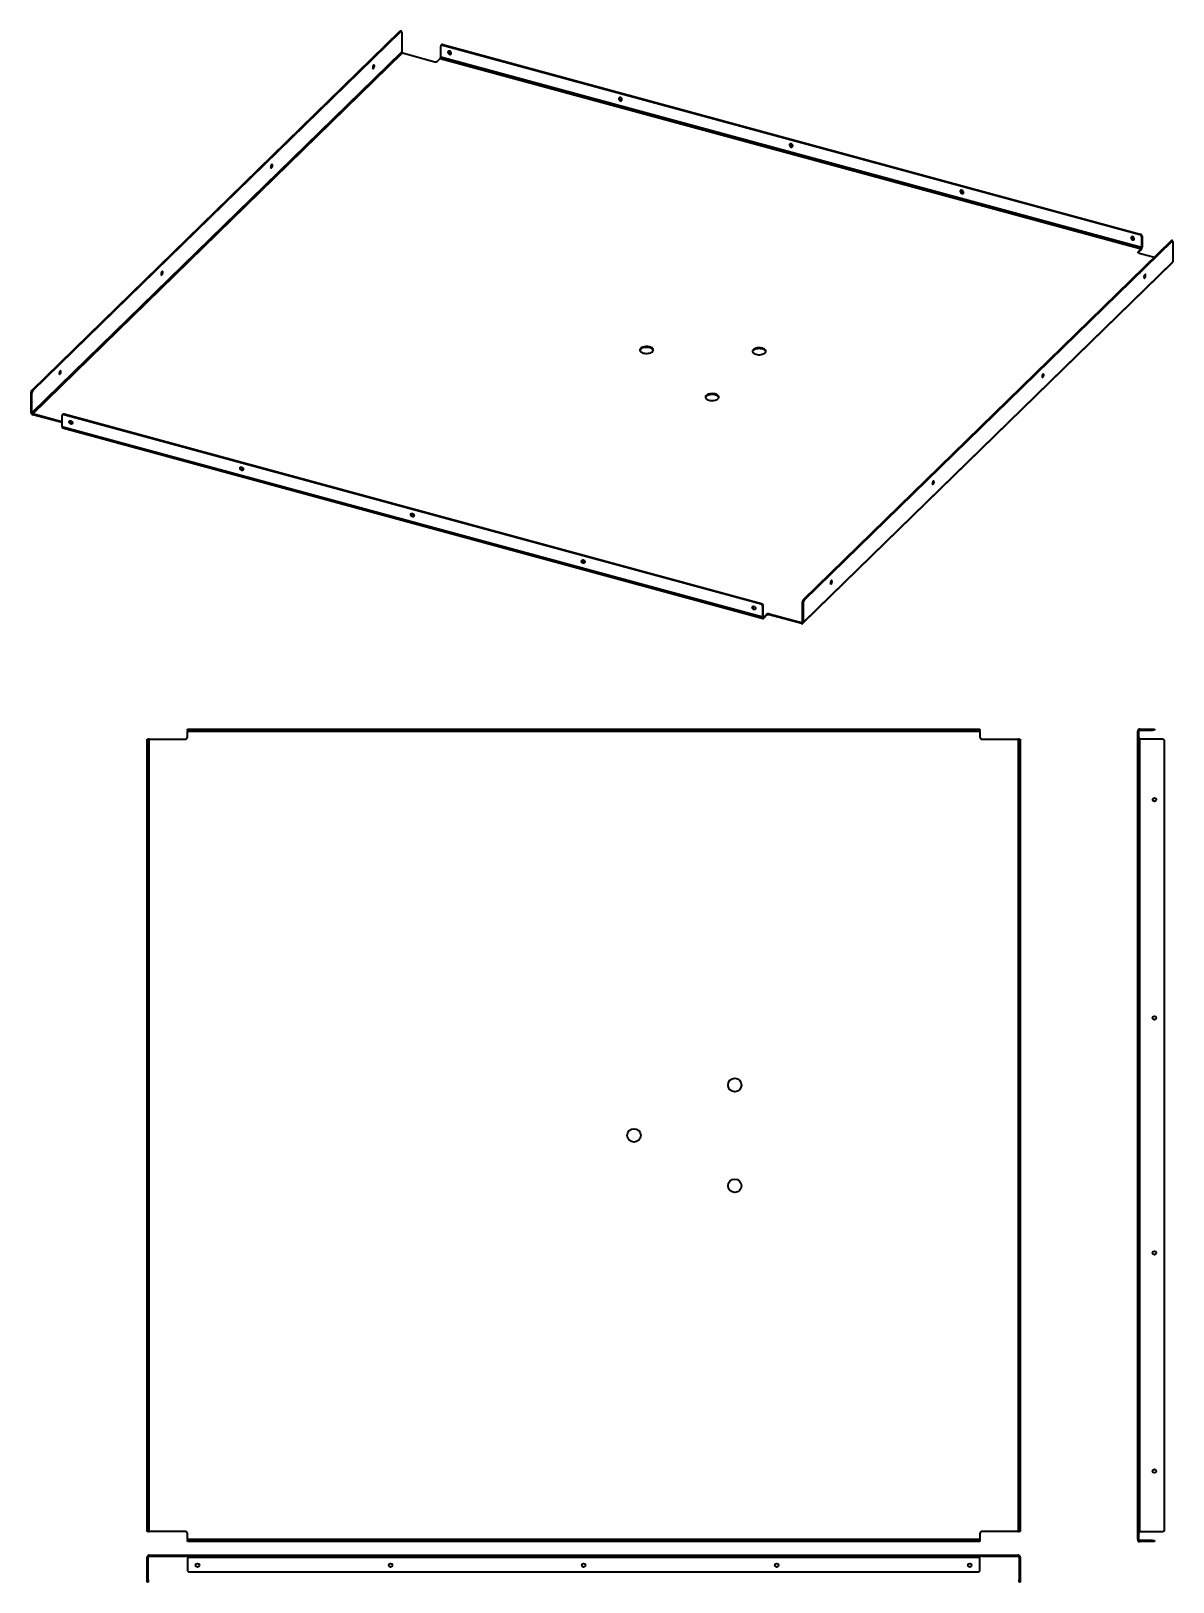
# Model space of a CAD drawing. Header units: millimetres. Extents: x -2495 to 898, y 82 to 2397.
# Drawn here: x -802 to 898, y 87 to 2397 of the extents above; entities that cross this region are included whole.
import ezdxf

# ---------------------------------------------------------------- set-up
doc = ezdxf.new("R2010")
doc.units = ezdxf.units.MM

msp = doc.modelspace()

# ---------------------------------------------------------------- linework, layer by layer
at = {"color": 7, "linetype": 'Continuous', "lineweight": 35}
for p, q in [((-800.9, 1861.7), (-253, 2396.5)), ((-799.6, 1861.4), (-251.7, 2396.1)), ((-251.7, 2396.1), (-253, 2396.5)), ((-250.9, 2396.5), (-252.2, 2396.8)), ((-250.3, 2394.9), (-250.3, 2365.8)), ((-250.3, 2365.8), (-801, 1828.3)), ((-799.6, 1826.7), (-248.9, 2364.2)), ((-248.9, 2364.2), (-201.2, 2351.2)), ((-197.1, 2351.8), (-192.9, 2355.9)), ((-192.9, 2355.9), (850.7, 2072.3)), ((-192.2, 2357.9), (-192.2, 2374.2)), ((851.4, 2074.3), (-192.2, 2357.9)), ((-191, 2376.3), (-191.7, 2375.6)), ((-188.9, 2376.7), (-189.6, 2376)), ((-189.6, 2376), (848.7, 2093.8)), ((-188.9, 2376.7), (849.4, 2094.5)), ((-292.3, 2345.3), (-292.4, 2345.9)), ((-444, 2197.2), (-444, 2197.9)), ((895.4, 2084.4), (347.5, 1549.6)), ((896.8, 2084), (348.9, 1549.3)), ((848.7, 2093.8), (849.4, 2094.5)), ((852.1, 2091.2), (851.4, 2090.5)), ((851.4, 2090.5), (851.4, 2074.3)), ((852.1, 2091.2), (852.1, 2074.9)), ((896.8, 2084), (895.4, 2084.4)), ((897.5, 2084.4), (896.2, 2084.7)), ((898.2, 2053.7), (898.2, 2082.8)), ((846.5, 2066.9), (846.4, 2066.8)), ((850.7, 2072.3), (846.5, 2068.2)), ((850.7, 2071), (846.5, 2066.9)), ((846.5, 2068.2), (846.5, 2066.9)), ((847.7, 2066.1), (870.4, 2059.9)), ((850.7, 2072.3), (850.7, 2071)), ((851.4, 2074.3), (852.1, 2074.9)), ((-607.3, 2037.8), (-607.4, 2038.4)), ((346.9, 1514.8), (897.6, 2052.3)), ((898.2, 2053.7), (347.5, 1516.2)), ((-759, 1889.8), (-759.1, 1890.4)), ((-801, 1857.4), (-802.3, 1857.8)), ((-802.3, 1828.7), (-802.3, 1857.8)), ((-801, 1828.3), (-801, 1857.4)), ((-800.9, 1861.7), (-799.6, 1861.4)), ((-801, 1828.3), (-802.3, 1828.7)), ((-756.2, 1814.9), (-799.6, 1826.7)), ((-799.6, 1826.7), (-799.6, 1825.4)), ((-756.2, 1813.6), (-799.6, 1825.4)), ((-755, 1825.8), (-755.7, 1825.1)), ((-752.9, 1826.2), (-753.6, 1825.5)), ((284.7, 1543.4), (-753.6, 1825.5)), ((285.4, 1544), (-752.9, 1826.2)), ((-756.2, 1823.7), (-756.2, 1807.4)), ((287.4, 1523.8), (-756.2, 1807.4)), ((-755.6, 1805.9), (288, 1522.2)), ((347.5, 1549.6), (348.9, 1549.3)), ((284.7, 1543.4), (285.4, 1544)), ((288.1, 1540.7), (287.4, 1540.1)), ((287.4, 1523.8), (287.4, 1540.1)), ((288.1, 1524.5), (287.4, 1523.8)), ((288.1, 1524.5), (288.1, 1540.7)), ((293, 1528), (288.8, 1523.9)), ((293, 1526.7), (288.8, 1522.6)), ((293, 1526.7), (293, 1528)), ((344.8, 1515.6), (297, 1528.6)), ((297, 1528.6), (297, 1527.3)), ((344.8, 1514.3), (297, 1527.3)), ((347.5, 1545.3), (346.1, 1545.7)), ((346.1, 1545.7), (346.1, 1516.5)), ((347.5, 1545.3), (347.5, 1516.2)), ((288.8, 1523.9), (288.1, 1524)), ((288.8, 1523.9), (288.8, 1522.6)), ((346.1, 1516.9), (344.8, 1515.6)), ((344.8, 1515.6), (344.8, 1514.3)), ((346.1, 1516.5), (347.5, 1516.2)), ((-629.4, 1342.2), (-627.9, 1342.2)), ((-629.4, 1339.2), (-629.4, 1342.2)), ((-627.9, 1342.2), (-627.9, 1339.2)), ((-626.4, 1342.2), (-627.9, 1342.2)), ((-626.4, 162.2), (-626.4, 1342.2)), ((-626.4, 1342.2), (-572.4, 1342.2)), ((-569.4, 1355.7), (-569.4, 1357.2)), ((-569.4, 1357.2), (-566.4, 1357.2)), ((-566.4, 1355.7), (-569.4, 1355.7)), ((-569.4, 1355.7), (-569.4, 1354.2)), ((-569.4, 1354.2), (610.6, 1354.2)), ((-569.4, 1345.2), (-569.4, 1354.2)), ((-566.4, 1357.2), (-566.4, 1355.7)), ((-566.4, 1357.2), (607.6, 1357.2)), ((-566.4, 1355.7), (607.6, 1355.7)), ((607.6, 1355.7), (607.6, 1357.2)), ((607.6, 1357.2), (610.6, 1357.2)), ((610.6, 1355.7), (607.6, 1355.7)), ((610.6, 1357.2), (610.6, 1355.7)), ((610.6, 1354.2), (610.6, 1355.7)), ((610.6, 1354.2), (610.6, 1345.2)), ((613.6, 1342.2), (667.6, 1342.2)), ((669.1, 1342.2), (667.6, 1342.2)), ((667.6, 1342.2), (667.6, 162.2)), ((669.1, 1339.2), (669.1, 1342.2)), ((669.1, 1342.2), (670.6, 1342.2)), ((670.6, 1342.2), (670.6, 1339.2)), ((847.1, 1354.2), (845.6, 1354.2)), ((845.6, 1345.2), (845.6, 1354.2)), ((845.6, 1345.2), (847.1, 1345.2)), ((845.6, 1342.2), (845.6, 1345.2)), ((845.6, 1342.2), (848.6, 1342.2)), ((845.6, 162.2), (845.6, 1342.2)), ((847.1, 1345.2), (847.1, 1354.2)), ((847.1, 1345.2), (847.1, 1342.2)), ((848.6, 1355.7), (848.6, 1357.2)), ((848.6, 1357.2), (867.6, 1357.2)), ((848.6, 1355.7), (867.6, 1355.7)), ((848.6, 162.2), (848.6, 1342.2)), ((882.6, 1342.2), (848.6, 1342.2)), ((867.6, 1355.7), (867.6, 1357.2)), ((867.6, 1357.2), (870.6, 1357.2)), ((870.6, 1355.7), (867.6, 1355.7)), ((870.6, 1357.2), (870.6, 1355.7)), ((-627.9, 1339.2), (-629.4, 1339.2)), ((-629.4, 165.2), (-629.4, 1339.2)), ((-627.9, 165.2), (-627.9, 1339.2)), ((670.6, 1339.2), (669.1, 1339.2)), ((669.1, 1339.2), (669.1, 165.2)), ((670.6, 1339.2), (670.6, 165.2)), ((885.6, 165.2), (885.6, 1339.2)), ((-629.4, 165.2), (-627.9, 165.2)), ((-629.4, 162.2), (-629.4, 165.2)), ((-627.9, 162.2), (-629.4, 162.2)), ((-627.9, 165.2), (-627.9, 162.2)), ((-627.9, 162.2), (-626.4, 162.2)), ((-572.4, 162.2), (-626.4, 162.2)), ((667.6, 162.2), (613.6, 162.2)), ((667.6, 162.2), (669.1, 162.2)), ((669.1, 165.2), (670.6, 165.2)), ((669.1, 162.2), (669.1, 165.2)), ((670.6, 162.2), (669.1, 162.2)), ((670.6, 165.2), (670.6, 162.2)), ((848.6, 162.2), (845.6, 162.2)), ((845.6, 159.2), (845.6, 162.2)), ((847.1, 162.2), (847.1, 159.2)), ((848.6, 162.2), (882.6, 162.2)), ((-569.4, 150.2), (-569.4, 159.2)), ((610.6, 150.2), (-569.4, 150.2)), ((-569.4, 150.2), (-569.4, 148.7)), ((-569.4, 147.2), (-569.4, 148.7)), ((-569.4, 148.7), (-566.4, 148.7)), ((-566.4, 147.2), (-569.4, 147.2)), ((-566.4, 148.7), (-566.4, 147.2)), ((607.6, 148.7), (-566.4, 148.7)), ((607.6, 147.2), (-566.4, 147.2)), ((607.6, 147.2), (607.6, 148.7)), ((607.6, 148.7), (610.6, 148.7)), ((610.6, 147.2), (607.6, 147.2)), ((610.6, 159.2), (610.6, 150.2)), ((610.6, 148.7), (610.6, 150.2)), ((610.6, 148.7), (610.6, 147.2)), ((847.1, 159.2), (845.6, 159.2)), ((845.6, 150.2), (845.6, 159.2)), ((847.1, 150.2), (845.6, 150.2)), ((847.1, 150.2), (847.1, 159.2)), ((848.6, 148.7), (848.6, 147.2)), ((867.6, 148.7), (848.6, 148.7)), ((867.6, 147.2), (848.6, 147.2)), ((867.6, 147.2), (867.6, 148.7)), ((867.6, 148.7), (870.6, 148.7)), ((870.6, 147.2), (867.6, 147.2)), ((870.6, 148.7), (870.6, 147.2)), ((-627.9, 124.1), (-629.4, 124.1)), ((-629.4, 90.1), (-629.4, 124.1)), ((-627.9, 90.1), (-627.9, 124.1)), ((-626.4, 125.6), (-626.4, 127.1)), ((-626.4, 127.1), (-572.4, 127.1)), ((-626.4, 125.6), (-572.4, 125.6)), ((-572.4, 125.6), (-572.4, 127.1)), ((-572.4, 127.1), (-569.4, 127.1)), ((-569.4, 125.6), (-572.4, 125.6)), ((-569.4, 124.1), (-569.4, 127.1)), ((-569.4, 127.1), (610.6, 127.1)), ((-569.4, 124.1), (-569.4, 105.1)), ((-569.4, 124.1), (610.6, 124.1)), ((610.6, 127.1), (610.6, 124.1)), ((610.6, 127.1), (613.6, 127.1)), ((613.6, 125.6), (610.6, 125.6)), ((610.6, 105.1), (610.6, 124.1)), ((613.6, 127.1), (613.6, 125.6)), ((613.6, 127.1), (667.6, 127.1)), ((613.6, 125.6), (667.6, 125.6)), ((667.6, 125.6), (667.6, 127.1)), ((669.1, 124.1), (670.6, 124.1)), ((669.1, 124.1), (669.1, 90.1)), ((670.6, 124.1), (670.6, 90.1)), ((-566.4, 102.1), (607.6, 102.1)), ((-629.4, 90.1), (-627.9, 90.1)), ((-629.4, 87.1), (-629.4, 90.1)), ((-627.9, 87.1), (-629.4, 87.1)), ((-627.9, 90.1), (-627.9, 87.1)), ((669.1, 90.1), (670.6, 90.1)), ((669.1, 87.1), (669.1, 90.1)), ((670.6, 87.1), (669.1, 87.1)), ((670.6, 90.1), (670.6, 87.1))]:
    msp.add_line(p, q, dxfattribs=at)
at = {"color": 7, "linetype": 'Continuous', "lineweight": 35, "flags": 128}
for points in [[(-250.3, 2394.9), (-250.3, 2395.4), (-250.4, 2395.8), (-250.5, 2396.1), (-250.7, 2396.4), (-250.9, 2396.5), (-251.1, 2396.5), (-251.4, 2396.4), (-251.7, 2396.1)], [(-179, 2362.2), (-178.1, 2362.1), (-177.3, 2362.4), (-176.8, 2362.9), (-176.5, 2363.7), (-176.6, 2364.6), (-177, 2365.5), (-177.7, 2366.2), (-178.5, 2366.8), (-179.4, 2367), (-180.2, 2366.9), (-180.9, 2366.5), (-181.3, 2365.9), (-181.4, 2365), (-181.1, 2364.1), (-180.6, 2363.3), (-179.8, 2362.6), (-179, 2362.2)], [(-292.3, 2346), (-292.7, 2345.4), (-293.1, 2344.6), (-293.4, 2343.6), (-293.5, 2342.6), (-293.5, 2341.8), (-293.3, 2341.2), (-292.9, 2341), (-292.5, 2341.1), (-292, 2341.6), (-291.6, 2342.3), (-291.2, 2343.2), (-291, 2344.2), (-291, 2345.1), (-291.1, 2345.8), (-291.4, 2346.2), (-291.8, 2346.3), (-292.3, 2346)], [(75.3, 2293.1), (76.2, 2293), (76.9, 2293.3), (77.5, 2293.8), (77.7, 2294.6), (77.6, 2295.5), (77.3, 2296.4), (76.6, 2297.1), (75.8, 2297.7), (74.9, 2297.9), (74, 2297.8), (73.4, 2297.4), (73, 2296.7), (72.9, 2295.9), (73.1, 2295), (73.7, 2294.2), (74.4, 2293.5), (75.3, 2293.1)], [(329.6, 2224), (330.5, 2223.9), (331.2, 2224.2), (331.8, 2224.7), (332, 2225.5), (331.9, 2226.4), (331.5, 2227.3), (330.9, 2228), (330, 2228.6), (329.1, 2228.8), (328.3, 2228.7), (327.6, 2228.3), (327.2, 2227.6), (327.2, 2226.8), (327.4, 2225.9), (327.9, 2225.1), (328.7, 2224.4), (329.6, 2224)], [(-443.9, 2198), (-444.4, 2197.4), (-444.8, 2196.5), (-445.1, 2195.6), (-445.2, 2194.6), (-445.2, 2193.8), (-445, 2193.2), (-444.6, 2193), (-444.2, 2193.1), (-443.7, 2193.5), (-443.3, 2194.3), (-442.9, 2195.2), (-442.7, 2196.2), (-442.7, 2197.1), (-442.8, 2197.8), (-443.1, 2198.2), (-443.5, 2198.3), (-443.9, 2198)], [(583.8, 2154.9), (584.7, 2154.8), (585.5, 2155.1), (586, 2155.6), (586.3, 2156.4), (586.2, 2157.3), (585.8, 2158.1), (585.1, 2158.9), (584.3, 2159.4), (583.4, 2159.7), (582.6, 2159.6), (581.9, 2159.2), (581.5, 2158.5), (581.4, 2157.7), (581.7, 2156.8), (582.2, 2156), (583, 2155.3), (583.8, 2154.9)], [(838.1, 2085.8), (839, 2085.7), (839.8, 2086), (840.3, 2086.5), (840.5, 2087.3), (840.5, 2088.2), (840.1, 2089), (839.4, 2089.8), (838.6, 2090.3), (837.7, 2090.6), (836.8, 2090.5), (836.2, 2090.1), (835.8, 2089.4), (835.7, 2088.6), (835.9, 2087.7), (836.5, 2086.9), (837.2, 2086.2), (838.1, 2085.8)], [(898.2, 2082.8), (898.1, 2083.3), (898, 2083.7), (897.9, 2084), (897.7, 2084.2), (897.5, 2084.4), (897.3, 2084.4), (897, 2084.3), (896.8, 2084)], [(847.7, 2066.1), (847.2, 2066.3), (846.8, 2066.5), (846.5, 2066.7), (846.3, 2067), (846.2, 2067.3), (846.2, 2067.6), (846.3, 2067.9), (846.5, 2068.2)], [(-607.3, 2038.6), (-607.8, 2037.9), (-608.2, 2037.1), (-608.4, 2036.1), (-608.6, 2035.2), (-608.5, 2034.3), (-608.3, 2033.8), (-608, 2033.5), (-607.5, 2033.6), (-607.1, 2034.1), (-606.6, 2034.8), (-606.3, 2035.8), (-606.1, 2036.8), (-606, 2037.7), (-606.1, 2038.4), (-606.4, 2038.8), (-606.8, 2038.8), (-607.3, 2038.6)], [(857.4, 2032.8), (857.3, 2033.6), (857.1, 2034.1), (856.7, 2034.2), (856.3, 2034), (855.8, 2033.5), (855.4, 2032.7), (855.1, 2031.7), (854.9, 2030.7), (854.9, 2029.9), (855.1, 2029.2), (855.4, 2028.9), (855.8, 2028.9), (856.3, 2029.3), (856.7, 2030), (857.1, 2030.9), (857.3, 2031.9), (857.4, 2032.8)], [(109.6, 1917.3), (111.4, 1916.9), (113.2, 1916.7), (115.1, 1916.7), (117, 1916.9), (118.8, 1917.3), (120.4, 1917.8), (121.8, 1918.5), (122.9, 1919.2), (123.7, 1920.1), (124.1, 1921.1), (124.3, 1922.1), (124, 1923), (123.4, 1924), (122.5, 1924.8), (121.2, 1925.6), (119.7, 1926.2), (118.1, 1926.6), (116.2, 1926.9), (114.4, 1927), (112.5, 1926.9), (110.6, 1926.7), (108.9, 1926.2), (107.4, 1925.6), (106.2, 1924.9), (105.2, 1924), (104.6, 1923.1), (104.3, 1922.2), (104.3, 1921.2), (104.8, 1920.2), (105.6, 1919.3), (106.6, 1918.5), (108, 1917.8), (109.6, 1917.3)], [(124.2, 1921.2), (124, 1921.7), (123.4, 1922.7), (122.5, 1923.5), (121.2, 1924.3), (119.7, 1924.9), (118.1, 1925.3), (116.2, 1925.6), (114.4, 1925.7), (112.5, 1925.6), (110.6, 1925.4), (108.9, 1924.9), (107.4, 1924.3), (106.2, 1923.6), (105.2, 1922.8), (104.6, 1921.8), (104.3, 1921.2)], [(277.3, 1915.4), (279, 1915), (280.9, 1914.8), (282.8, 1914.8), (284.7, 1915), (286.4, 1915.4), (288, 1915.9), (289.4, 1916.6), (290.5, 1917.4), (291.3, 1918.2), (291.8, 1919.2), (291.9, 1920.2), (291.7, 1921.1), (291.1, 1922.1), (290.1, 1922.9), (288.9, 1923.7), (287.4, 1924.3), (285.7, 1924.7), (283.9, 1925), (282, 1925.1), (280.1, 1925), (278.3, 1924.8), (276.6, 1924.3), (275.1, 1923.7), (273.8, 1923), (272.9, 1922.2), (272.2, 1921.2), (271.9, 1920.3), (272, 1919.3), (272.4, 1918.3), (273.2, 1917.4), (274.3, 1916.6), (275.7, 1916), (277.3, 1915.4)], [(291.8, 1919.3), (291.7, 1919.8), (291.1, 1920.8), (290.1, 1921.6), (288.9, 1922.4), (287.4, 1923), (285.7, 1923.4), (283.9, 1923.7), (282, 1923.8), (280.1, 1923.7), (278.3, 1923.5), (276.6, 1923), (275.1, 1922.4), (273.8, 1921.7), (272.9, 1920.9), (272.2, 1919.9), (272, 1919.3)], [(-759, 1890.5), (-759.4, 1889.9), (-759.8, 1889.1), (-760.1, 1888.1), (-760.2, 1887.1), (-760.2, 1886.3), (-760, 1885.7), (-759.6, 1885.5), (-759.2, 1885.6), (-758.7, 1886.1), (-758.3, 1886.8), (-757.9, 1887.7), (-757.7, 1888.7), (-757.7, 1889.6), (-757.8, 1890.3), (-758.1, 1890.7), (-758.5, 1890.8), (-759, 1890.5)], [(705.8, 1884.8), (705.7, 1885.5), (705.4, 1886), (705, 1886.2), (704.6, 1886), (704.1, 1885.4), (703.7, 1884.6), (703.4, 1883.7), (703.2, 1882.7), (703.2, 1881.8), (703.4, 1881.2), (703.7, 1880.9), (704.1, 1880.9), (704.6, 1881.3), (705, 1882), (705.4, 1882.8), (705.7, 1883.8), (705.8, 1884.8)], [(207.3, 1847.1), (209, 1846.7), (210.9, 1846.5), (212.8, 1846.5), (214.6, 1846.7), (216.4, 1847), (218, 1847.6), (219.4, 1848.2), (220.5, 1849), (221.3, 1849.9), (221.8, 1850.9), (221.9, 1851.8), (221.7, 1852.8), (221.1, 1853.7), (220.1, 1854.6), (218.9, 1855.3), (217.4, 1855.9), (215.7, 1856.4), (213.9, 1856.7), (212, 1856.8), (210.1, 1856.7), (208.3, 1856.4), (206.6, 1856), (205.1, 1855.4), (203.8, 1854.7), (202.9, 1853.8), (202.2, 1852.9), (201.9, 1851.9), (202, 1851), (202.4, 1850), (203.2, 1849.1), (204.3, 1848.3), (205.7, 1847.6), (207.3, 1847.1)], [(221.8, 1851), (221.7, 1851.5), (221.1, 1852.5), (220.1, 1853.3), (218.9, 1854.1), (217.4, 1854.7), (215.7, 1855.1), (213.9, 1855.4), (212, 1855.5), (210.1, 1855.4), (208.3, 1855.2), (206.6, 1854.7), (205.1, 1854.1), (203.8, 1853.4), (202.9, 1852.5), (202.2, 1851.6), (202, 1851)], [(-743, 1816.4), (-742.1, 1816), (-741.3, 1815.4), (-740.8, 1814.5), (-740.5, 1813.6), (-740.6, 1812.8), (-741, 1812.1), (-741.7, 1811.7), (-742.5, 1811.6), (-743.4, 1811.9), (-744.2, 1812.4), (-744.9, 1813.2), (-745.3, 1814.1), (-745.4, 1815), (-745.1, 1815.7), (-744.6, 1816.3), (-743.8, 1816.5), (-743, 1816.4)], [(-744.7, 1815.4), (-744.5, 1816.2), (-744.5, 1816.3)], [(-488.7, 1747.3), (-487.8, 1746.9), (-487.1, 1746.3), (-486.5, 1745.4), (-486.3, 1744.5), (-486.4, 1743.7), (-486.8, 1743), (-487.4, 1742.6), (-488.2, 1742.5), (-489.1, 1742.8), (-490, 1743.3), (-490.6, 1744.1), (-491, 1745), (-491.1, 1745.9), (-490.9, 1746.6), (-490.3, 1747.2), (-489.6, 1747.4), (-488.7, 1747.3)], [(-490.4, 1746.3), (-490.3, 1747.1), (-490.2, 1747.2)], [(542.4, 1725.3), (542.3, 1726.1), (542.1, 1726.6), (541.7, 1726.7), (541.2, 1726.5), (540.8, 1726), (540.4, 1725.2), (540, 1724.3), (539.9, 1723.3), (539.9, 1722.4), (540, 1721.8), (540.4, 1721.4), (540.8, 1721.5), (541.2, 1721.8), (541.7, 1722.5), (542.1, 1723.4), (542.3, 1724.4), (542.4, 1725.3)], [(-234.4, 1678.2), (-233.5, 1677.8), (-232.8, 1677.2), (-232.2, 1676.3), (-232, 1675.4), (-232.1, 1674.6), (-232.5, 1673.9), (-233.1, 1673.5), (-234, 1673.4), (-234.9, 1673.7), (-235.7, 1674.2), (-236.4, 1675), (-236.8, 1675.9), (-236.8, 1676.8), (-236.6, 1677.5), (-236.1, 1678.1), (-235.3, 1678.3), (-234.4, 1678.2)], [(-236.2, 1677.2), (-236, 1678), (-235.9, 1678.1)], [(19.8, 1609.1), (20.7, 1608.7), (21.5, 1608.1), (22, 1607.2), (22.3, 1606.3), (22.2, 1605.5), (21.8, 1604.8), (21.1, 1604.4), (20.3, 1604.3), (19.4, 1604.6), (18.6, 1605.1), (17.9, 1605.9), (17.5, 1606.8), (17.4, 1607.6), (17.7, 1608.4), (18.2, 1609), (19, 1609.2), (19.8, 1609.1)], [(18.1, 1608.1), (18.3, 1608.9), (18.3, 1609)], [(390.7, 1577.3), (390.6, 1578.1), (390.4, 1578.6), (390, 1578.7), (389.6, 1578.5), (389.1, 1578), (388.7, 1577.2), (388.4, 1576.2), (388.2, 1575.2), (388.2, 1574.4), (388.4, 1573.7), (388.7, 1573.4), (389.1, 1573.4), (389.6, 1573.8), (390, 1574.5), (390.4, 1575.4), (390.6, 1576.4), (390.7, 1577.3)], [(274.1, 1540), (275, 1539.6), (275.8, 1539), (276.3, 1538.1), (276.5, 1537.2), (276.5, 1536.4), (276.1, 1535.7), (275.4, 1535.3), (274.6, 1535.2), (273.7, 1535.5), (272.8, 1536), (272.2, 1536.8), (271.8, 1537.7), (271.7, 1538.5), (271.9, 1539.3), (272.5, 1539.9), (273.2, 1540.1), (274.1, 1540)], [(272.4, 1539), (272.6, 1539.8), (272.6, 1539.9)], [(288.1, 1524.5), (288.1, 1524.2), (288.1, 1524), (288.2, 1523.9), (288.3, 1523.7), (288.4, 1523.7), (288.5, 1523.7), (288.6, 1523.7), (288.8, 1523.9)], [(287.4, 1523.8), (287.4, 1523.3), (287.5, 1522.9), (287.6, 1522.6), (287.8, 1522.4), (288, 1522.2), (288.2, 1522.2), (288.5, 1522.4), (288.8, 1522.6)]]:
    msp.add_lwpolyline(points, dxfattribs=at)
at = {"color": 7, "linetype": 'Continuous', "lineweight": 35}
for centre, radius in [((870.6, 1252.2), 2.75), ((870.6, 927.2), 2.75), ((245.6, 827.2), 10), ((95.6, 752.2), 10), ((245.6, 677.2), 10), ((870.6, 577.2), 2.75), ((870.6, 252.2), 2.75), ((-554.4, 112.1), 2.75), ((-266.9, 112.1), 2.75), ((20.6, 112.1), 2.75), ((308.1, 112.1), 2.75), ((595.6, 112.1), 2.75)]:
    msp.add_circle(centre, radius, dxfattribs=at)
for centre, radius, start, end in [((-252.3, 2396), 0.811, 80.7318, 143.9675), ((-248.4, 2365.9), 1.82, 183.3916, 254.3338), ((-195.3, 2357.9), 3.07, 320.5129, 0.3434), ((-190.3, 2374.2), 1.95, 68.8623, 180.9223), ((-189.6, 2374.7), 2.15, 71.5838, 131.3262), ((-177.7, 2365.8), 2.97, 160.3024, 288.3077), ((-297.9, 2345.2), 5.57, 321.9495, 0.7421), ((-199.8, 2355.6), 4.62, 252.696, 305.3989), ((76.6, 2296.7), 2.97, 160.3023, 288.3078), ((330.9, 2227.6), 2.97, 160.3023, 288.3078), ((-449.6, 2197.2), 5.57, 321.9495, 0.7421), ((585.1, 2158.5), 2.97, 160.3024, 288.3077), ((839.4, 2089.4), 2.97, 160.3025, 288.3076), ((847.7, 2090.3), 3.64, 3.3916, 74.3338), ((848.4, 2091), 3.64, 3.3916, 74.3338), ((896.1, 2083.9), 0.811, 80.7318, 143.9675), ((846, 2074.9), 6.13, 320.5129, 0.3434), ((848.3, 2074.2), 3.07, 320.5129, 0.3434), ((-612.9, 2037.7), 5.57, 321.9495, 0.7421), ((850.8, 2033), 5.31, 320.9363, 8.6547), ((896.2, 2053.6), 1.94, 315.3545, 1.9113), ((-764.6, 1889.7), 5.57, 321.9495, 0.7421), ((699.1, 1885), 5.31, 320.9363, 8.6547), ((-796.2, 1857.8), 6.13, 140.5129, 180.3434), ((-794.8, 1857.5), 6.13, 140.5129, 180.3434), ((-798.7, 1828.9), 3.64, 183.3916, 254.3338), ((-799.1, 1828.4), 1.82, 183.3916, 254.3338), ((-754.3, 1823.7), 1.95, 68.8623, 180.9223), ((-753.6, 1824.2), 2.15, 71.5838, 131.3262), ((-754.7, 1807.1), 1.53, 169.3516, 234.3744), ((-741.6, 1815.4), 3.05, 179.9049, 287.2201), ((-487.4, 1746.3), 3.05, 179.9049, 287.2199), ((535.8, 1725.5), 5.31, 320.9363, 8.6547), ((-233.1, 1677.2), 3.05, 179.9049, 287.2199), ((21.2, 1608.1), 3.05, 179.9049, 287.2199), ((384.1, 1577.5), 5.31, 320.9363, 8.6547), ((352.3, 1545.7), 6.13, 140.5129, 180.3434), ((353.6, 1545.4), 6.13, 140.5129, 180.3434), ((275.4, 1539), 3.05, 179.9049, 287.22), ((283.7, 1539.8), 3.64, 3.3916, 74.3338), ((284.4, 1540.5), 3.64, 3.3916, 74.3338), ((295.7, 1524.2), 4.62, 72.696, 125.3989), ((295.7, 1522.9), 4.62, 72.696, 125.3989), ((345.1, 1516.5), 0.975, 248.8623, 0.9223), ((345.5, 1516.2), 1.95, 248.8623, 0.9223), ((-572.4, 1345.2), 3, 270, 0), ((613.6, 1345.2), 3, 180, 270), ((848.6, 1354.2), 3, 90, 180), ((848.6, 1354.2), 1.5, 90, 180), ((882.6, 1339.2), 3, 0, 90), ((-572.4, 159.2), 3, 0, 90), ((613.6, 159.2), 3, 90, 180), ((882.6, 165.2), 3, 270, 0), ((848.6, 150.2), 3, 180, 270), ((848.6, 150.2), 1.5, 180, 270), ((-626.4, 124.1), 3, 90, 180), ((-626.4, 124.1), 1.5, 90, 180), ((667.6, 124.1), 3, 0, 90), ((667.6, 124.1), 1.5, 0, 90), ((-566.4, 105.1), 3, 180, 270), ((607.6, 105.1), 3, 270, 0)]:
    msp.add_arc(centre, radius, start, end, dxfattribs=at)

doc.saveas('drawing.dxf')
